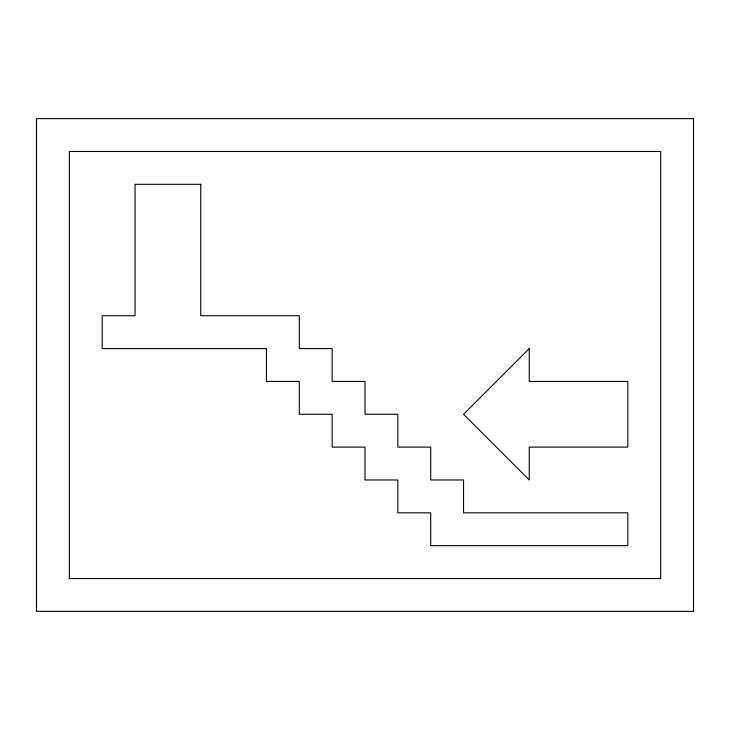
<?xml version="1.0" encoding="UTF-8"?>
<svg xmlns="http://www.w3.org/2000/svg" width="730" height="730" viewBox="0 0 730 730"><rect width="100%" height="100%" fill="white"/><g stroke="black" fill="none" stroke-linecap="round" stroke-linejoin="round"><path stroke-width="1.09" d="M529.25 348.575L463.55 414.275L529.25 479.975L529.25 447.125L627.8 447.125L627.8 381.425L529.25 381.425L529.25 348.575M693.5 118.625L36.5 118.625L36.5 611.375L693.5 611.375L693.5 118.625M660.65 151.475L69.35 151.475L69.35 578.525L660.65 578.525L660.65 151.475M200.75 184.325L135.05 184.325L135.05 315.725L102.2 315.725L102.2 348.575L266.45 348.575L266.45 381.425L299.3 381.425L299.3 414.275L332.15 414.275L332.15 447.125L365 447.125L365 479.975L397.85 479.975L397.85 512.825L430.7 512.825L430.7 545.675L627.8 545.675L627.8 512.825L463.55 512.825L463.55 479.975L430.7 479.975L430.7 447.125L397.85 447.125L397.85 414.275L365 414.275L365 381.425L332.15 381.425L332.15 348.575L299.3 348.575L299.3 315.725L200.75 315.725L200.75 184.325"/></g></svg>
